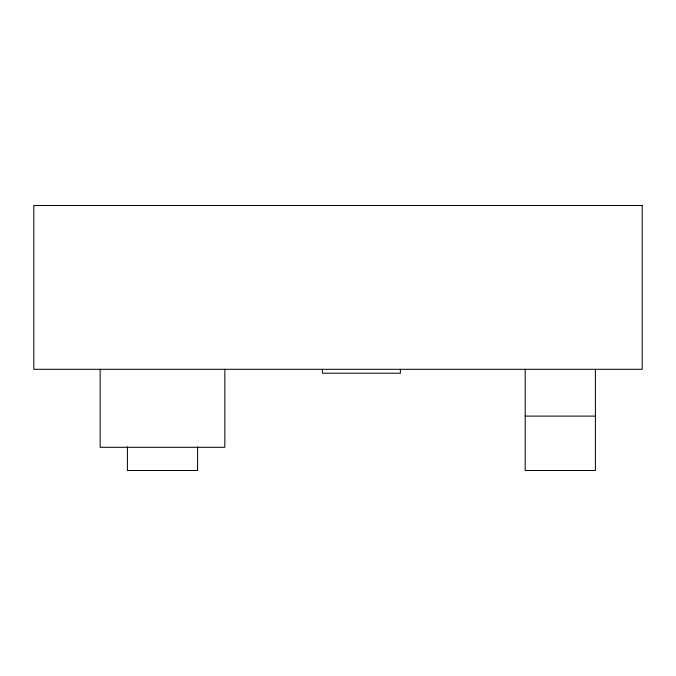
<?xml version="1.0" encoding="UTF-8"?>
<svg xmlns="http://www.w3.org/2000/svg" width="676" height="676" viewBox="0 0 676 676"><rect width="100%" height="100%" fill="white"/><g stroke="black" fill="none" stroke-linecap="round" stroke-linejoin="round"><path stroke-width="1.01" d="M525.201 416.103L595.404 416.103M595.404 369.299L595.404 470.496L525.201 470.496L525.201 369.299M400.403 369.299L400.403 373.203L322.401 373.203L322.401 369.299M224.846 369.299L224.846 447.301L100.149 447.301L100.149 369.299M197.603 446.785L197.603 470.496L127.401 470.496L127.401 446.785M642.2 205.504L33.8 205.504L33.8 369.299L642.2 369.299L642.2 205.504"/></g></svg>
